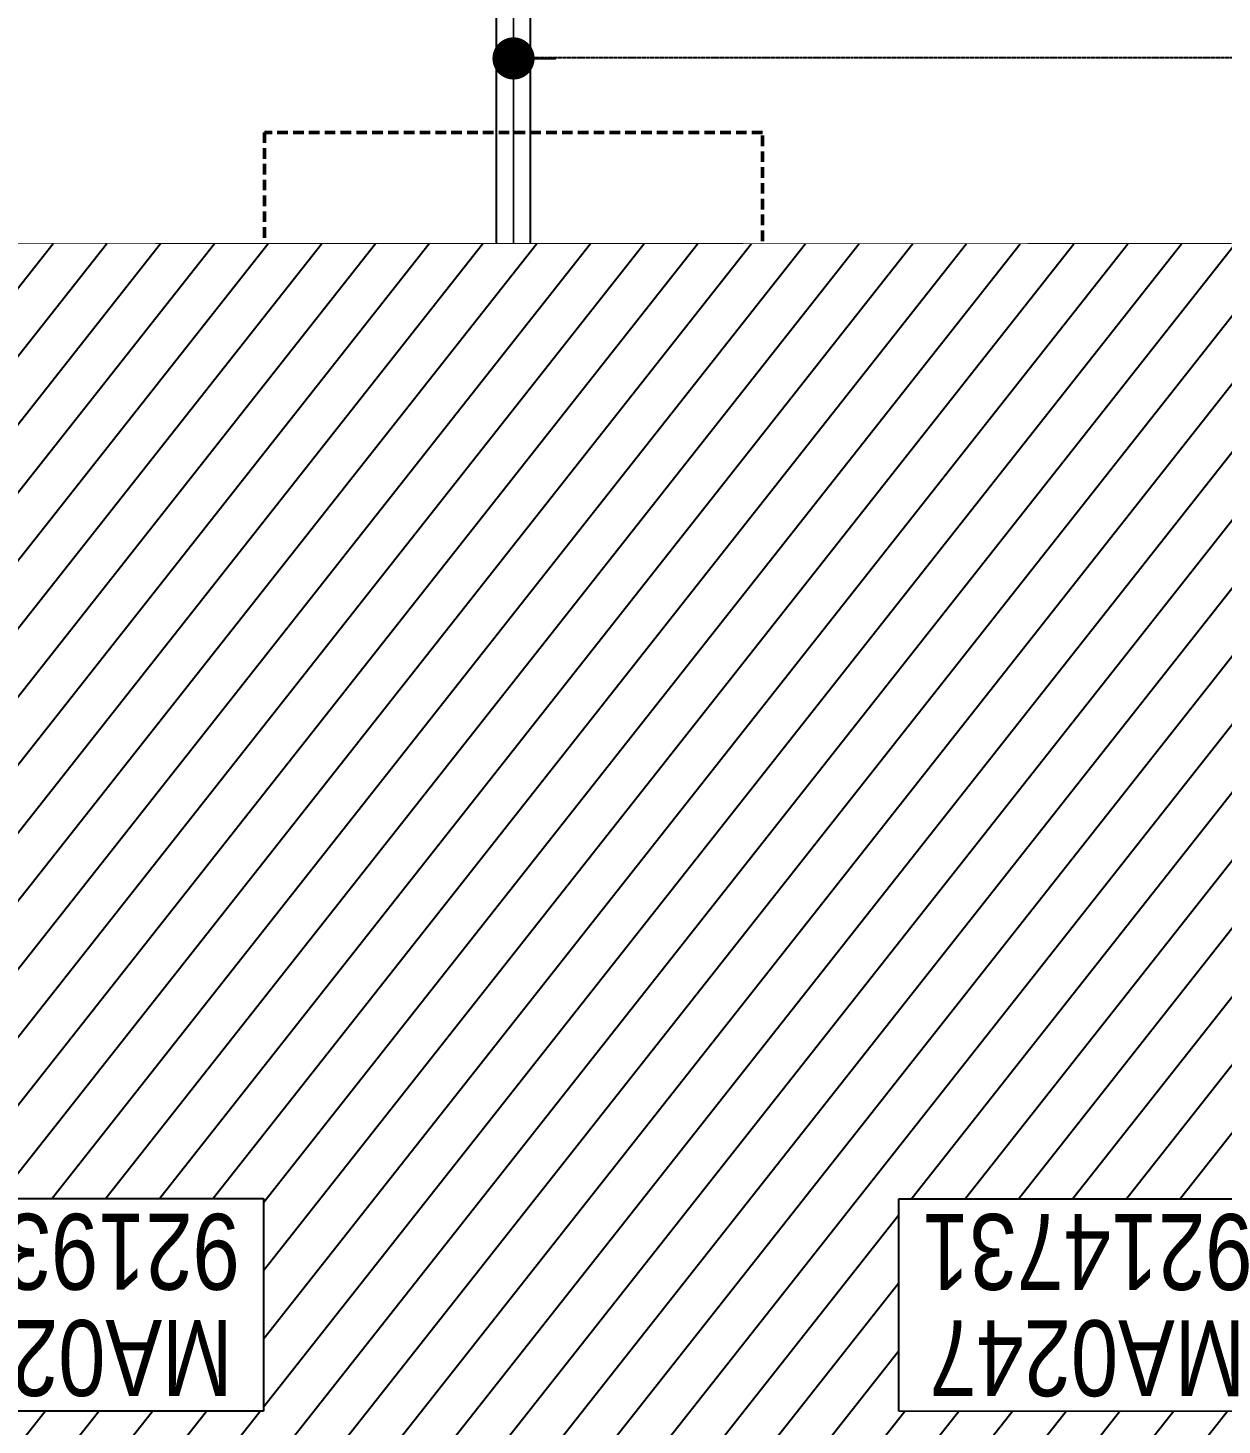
# Model space of a CAD drawing. Header units: centimetres. Extents: x -6122352 to 4157695, y -1694241 to 1947892.
# Drawn here: x 66032 to 73109, y -163260 to -154979 of the extents above; entities that cross this region are included whole.
import ezdxf
from ezdxf.xclip import XClip

# ---------------------------------------------------------------- set-up
doc = ezdxf.new("R2010")
doc.units = ezdxf.units.CM
doc.header["$MEASUREMENT"] = 0
doc.header["$XCLIPFRAME"] = 2
for name, pattern in [('DASHED2', [0.375, 0.25, -0.125]), ('XR-AR-END-SETTING OUT PLAN$0$23585-XR-AR-END-GROUND FLOOR$0$23261-XR-AR-SI-GF$0$HIDDEN', [0.375, 0.25, -0.125]), ('XR-AR-END-SETTING OUT PLAN$0$23585-XR-AR-END-GROUND FLOOR$0$945-4P-1-101-GROUND FLOOR PLAN$0$XR-MIDDLE-GROUND FLOOR PLAN$0$HIDDEN2', [0.1875, 0.125, -0.0625]), ('XR-AR-END-SETTING OUT PLAN$0$23585-XR-AR-END-GROUND FLOOR$0$XR-END-GROUND FLOOR PLAN$0$HIDDEN', [9.525, 6.35, -3.175]), ('XR-AR-END-SETTING OUT PLAN$0$23585-XR-AR-END-GROUND FLOOR$0$XR-END-GROUND FLOOR PLAN$0$HIDDEN2', [0.1875, 0.125, -0.0625]), ('XR-AR-MID-SETTING OUT FOR MASTER$0$23585-XR-AR-MID-GROUND FLOOR$0$23261-XR-AR-SI-GF$0$HIDDEN', [0.375, 0.25, -0.125]), ('XR-AR-MID-SETTING OUT FOR MASTER$0$23585-XR-AR-MID-GROUND FLOOR$0$945-4P-1-101-GROUND FLOOR PLAN$0$XR-MIDDLE-GROUND FLOOR PLAN$0$HIDDEN', [9.525, 6.35, -3.175]), ('XR-AR-MID-SETTING OUT FOR MASTER$0$23585-XR-AR-MID-GROUND FLOOR$0$945-4P-1-101-GROUND FLOOR PLAN$0$XR-MIDDLE-GROUND FLOOR PLAN$0$HIDDEN2', [0.1875, 0.125, -0.0625])]:
    doc.linetypes.add(name, pattern=pattern)
doc.layers.add('08-Compound Wall-4', color=7, linetype='Continuous', lineweight=25, true_color=0xff4405)
doc.layers.add('23585-XR-AR-DAMAC PLOT LIMITS$0$1-End units', color=7, linetype='Continuous', lineweight=5, true_color=0xf8991e)
for name, color, linetype, lineweight in [('23585-XR-AR-DAMAC PLOT LIMITS$0$1-Mid units', 41, 'Continuous', 5), ('@ Foundations', 4, 'DASHED2', 50), ('A-ANNO-TEXT', 3, 'Continuous', 25), ('XR-AR-END-SETTING OUT PLAN$0$23585-XR-AR-END-GROUND FLOOR$0$A-DOOR-FULL', 1, 'Continuous', 9), ('XR-AR-END-SETTING OUT PLAN$0$23585-XR-AR-END-GROUND FLOOR$0$A-FLOR-OVHD', 9, 'XR-AR-END-SETTING OUT PLAN$0$23585-XR-AR-END-GROUND FLOOR$0$23261-XR-AR-SI-GF$0$HIDDEN', 15), ('XR-AR-END-SETTING OUT PLAN$0$23585-XR-AR-END-GROUND FLOOR$0$A-GLAZ-SILL', 8, 'Continuous', 5), ('XR-AR-END-SETTING OUT PLAN$0$23585-XR-AR-END-GROUND FLOOR$0$A-GLAZ-WNDO', 232, 'Continuous', 9), ('XR-AR-END-SETTING OUT PLAN$0$23585-XR-AR-END-GROUND FLOOR$0$A-WALL', 7, 'Continuous', 30), ('XR-AR-END-SETTING OUT PLAN$0$23585-XR-AR-END-GROUND FLOOR$0$A-WALL-FNSH', 9, 'Continuous', 5), ('XR-AR-END-SETTING OUT PLAN$0$23585-XR-AR-END-GROUND FLOOR$0$S-COLS', 51, 'Continuous', 40), ('XR-AR-END-SETTING OUT PLAN$0$23585-XR-AR-END-GROUND FLOOR$0$S-COLS-PATT', 8, 'Continuous', 5), ('XR-AR-MID-SETTING OUT FOR MASTER$0$23585-XR-AR-MID-GROUND FLOOR$0$$A-GLAZ-WNDO', 232, 'Continuous', 9), ('XR-AR-MID-SETTING OUT FOR MASTER$0$23585-XR-AR-MID-GROUND FLOOR$0$$A-WALL', 1, 'Continuous', 5), ('XR-AR-MID-SETTING OUT FOR MASTER$0$23585-XR-AR-MID-GROUND FLOOR$0$A-DOOR', 31, 'Continuous', 5), ('XR-AR-MID-SETTING OUT FOR MASTER$0$23585-XR-AR-MID-GROUND FLOOR$0$A-DOOR-FULL', 1, 'Continuous', 9), ('XR-AR-MID-SETTING OUT FOR MASTER$0$23585-XR-AR-MID-GROUND FLOOR$0$A-FLOR-OVHD', 9, 'XR-AR-MID-SETTING OUT FOR MASTER$0$23585-XR-AR-MID-GROUND FLOOR$0$23261-XR-AR-SI-GF$0$HIDDEN', 15), ('XR-AR-MID-SETTING OUT FOR MASTER$0$23585-XR-AR-MID-GROUND FLOOR$0$A-FLOR-PATT', 8, 'Continuous', 5), ('XR-AR-MID-SETTING OUT FOR MASTER$0$23585-XR-AR-MID-GROUND FLOOR$0$A-GLAZ-SILL', 8, 'Continuous', 5), ('XR-AR-MID-SETTING OUT FOR MASTER$0$23585-XR-AR-MID-GROUND FLOOR$0$A-GLAZ-WNDO', 232, 'Continuous', 9), ('XR-AR-MID-SETTING OUT FOR MASTER$0$23585-XR-AR-MID-GROUND FLOOR$0$A-WALL', 7, 'Continuous', 30), ('XR-AR-MID-SETTING OUT FOR MASTER$0$23585-XR-AR-MID-GROUND FLOOR$0$A-WALL-FNSH', 9, 'Continuous', 5), ('XR-AR-MID-SETTING OUT FOR MASTER$0$23585-XR-AR-MID-GROUND FLOOR$0$S-COLS', 51, 'Continuous', 40)]:
    doc.layers.add(name, color=color, linetype=linetype, lineweight=lineweight)
for name, color, linetype in [('@MI-REF LAYER', 7, 'Continuous'), ('B_TH_4', 7, 'Continuous'), ('XR-AR-END-SETTING OUT PLAN$0$23585-XR-AR-END-GROUND FLOOR$0$A-Flor-Hral', 3, 'Continuous'), ('XR-AR-END-SETTING OUT PLAN$0$23585-XR-AR-END-GROUND FLOOR$0$A-Flor-Strs', 1, 'Continuous'), ('XR-AR-MID-SETTING OUT FOR MASTER$0$23585-XR-AR-MID-GROUND FLOOR$0$GS-HATCH-FLOOR TILE', 251, 'Continuous')]:
    doc.layers.add(name, color=color, linetype=linetype)
doc.styles.add('Xref group 33-41$0$Overall SOP Plan$0$LAC-609-NG10-1-XREF-GRID-125SC$0$GRID-DIM-NO', font='arial.ttf', dxfattribs={"width": 0.8})

# ---------------------------------------------------------------- blocks, each defined once
blk = doc.blocks.new('23585-XR-AR-DAMAC PLOT LIMITS')
at = {"layer": '23585-XR-AR-DAMAC PLOT LIMITS$0$1-End units', "color": 251, "true_color": 0x636466}
blk.add_lwpolyline([(496560.9329, 2768822.8771), (496543.2379, 2768839.0907), (496549.4193, 2768845.8369), (496567.1145, 2768829.6231)], close=True, dxfattribs=at)
at = {"layer": '23585-XR-AR-DAMAC PLOT LIMITS$0$1-Mid units', "color": 251, "true_color": 0x636466}
blk.add_lwpolyline([(496567.1145, 2768829.6231), (496549.4193, 2768845.8369), (496553.4729, 2768850.2607), (496571.1681, 2768834.0469)], close=True, dxfattribs=at)
blk = doc.blocks.new('A$Cf093b529')
at = {"layer": 'A-ANNO-TEXT'}
blk.add_blockref('23585-XR-AR-DAMAC PLOT LIMITS', (-495391.9901, -2768603.4419), dxfattribs=at)
blk = doc.blocks.new('XR-AR-END-SETTING OUT PLAN$0$23585-XR-AR-END-GROUND FLOOR$0$XR-END-GROUND FLOOR PLAN$0$A$C69996ABC')
at = {"layer": 'XR-AR-END-SETTING OUT PLAN$0$23585-XR-AR-END-GROUND FLOOR$0$A-GLAZ-SILL'}
blk.add_line((0.25, 1), (0.25, 0.1), dxfattribs=at)
at = {"layer": 'XR-AR-END-SETTING OUT PLAN$0$23585-XR-AR-END-GROUND FLOOR$0$A-GLAZ-WNDO'}
for p, q in [((0, 1), (0, 0.95)), ((0.25, 1), (0, 1)), ((0.15, 0.95), (0.15, 1)), ((0.15, 1), (0.15, 0.1)), ((0, 0.95), (0.15, 0.95)), ((0, 0.95), (0, 0.15)), ((0.15, 0.15), (0, 0.15)), ((0, 0.1), (0, 0.15)), ((0.25, 0.1), (0, 0.1)), ((0.15, 0.1), (0.15, 0.15))]:
    blk.add_line(p, q, dxfattribs=at)
blk.add_lwpolyline([(0, 0.95), (0, 0.15), (0.05, 0.15), (0.05, 0.95)], close=True, dxfattribs=at)
blk.add_lwpolyline([(0.05, 0.1), (0, 0.1)], dxfattribs=at)
blk = doc.blocks.new('*U37')
for points in [[(91, 0), (41, 0), (41, 1021), (91, 1021)], [(0, 0), (38, 0), (38, -50), (50, -50), (50, -110), (0, -110)], [(1100, 0), (1062, 0), (1062, -50), (1050, -50), (1050, -110), (1100, -110)]]:
    blk.add_lwpolyline(points, close=True)
at = {"color": 8, "linetype": 'XR-AR-END-SETTING OUT PLAN$0$23585-XR-AR-END-GROUND FLOOR$0$XR-END-GROUND FLOOR PLAN$0$HIDDEN2'}
blk.add_arc((41, 0), 1021, 0, 90, dxfattribs=at)
at = {"layer": 'XR-AR-END-SETTING OUT PLAN$0$23585-XR-AR-END-GROUND FLOOR$0$A-GLAZ-SILL', "linetype": 'XR-AR-END-SETTING OUT PLAN$0$23585-XR-AR-END-GROUND FLOOR$0$945-4P-1-101-GROUND FLOOR PLAN$0$XR-MIDDLE-GROUND FLOOR PLAN$0$HIDDEN2', "ltscale": 3}
blk.add_lwpolyline([(0, 0), (1100, 0), (1100, -110), (0, -110)], close=True, dxfattribs=at)
blk = doc.blocks.new('*U131')
for points in [[(91, 0), (41, 0), (41, 1021), (91, 1021)], [(0, 0), (38, 0), (38, -50), (50, -50), (50, -122), (0, -122)], [(1100, 0), (1062, 0), (1062, -50), (1050, -50), (1050, -122), (1100, -122)]]:
    blk.add_lwpolyline(points, close=True)
at = {"color": 8, "linetype": 'XR-AR-END-SETTING OUT PLAN$0$23585-XR-AR-END-GROUND FLOOR$0$XR-END-GROUND FLOOR PLAN$0$HIDDEN2'}
blk.add_arc((41, 0), 1021, 0, 90, dxfattribs=at)
at = {"layer": 'XR-AR-END-SETTING OUT PLAN$0$23585-XR-AR-END-GROUND FLOOR$0$A-GLAZ-SILL', "linetype": 'XR-AR-END-SETTING OUT PLAN$0$23585-XR-AR-END-GROUND FLOOR$0$945-4P-1-101-GROUND FLOOR PLAN$0$XR-MIDDLE-GROUND FLOOR PLAN$0$HIDDEN2', "ltscale": 3}
blk.add_lwpolyline([(0, 0), (1100, 0), (1100, -122), (0, -122)], close=True, dxfattribs=at)
blk = doc.blocks.new('*U36')
at = {"linetype": 'XR-AR-END-SETTING OUT PLAN$0$23585-XR-AR-END-GROUND FLOOR$0$XR-END-GROUND FLOOR PLAN$0$HIDDEN', "ltscale": 0.2}
blk.add_lwpolyline([(672.5, 0, 0, 0, 0), (125, 0, 16.7, 16.7, 0), (62.5, -171.7, 16.7, 16.7, 0), (-62.5, 171.7, 16.7, 16.7, 0), (-125, 0, 0, 0, 0), (-771.8, 0, 0, 0, 0)], format="xyseb", dxfattribs=at)
blk = doc.blocks.new('XR-AR-END-SETTING OUT PLAN$0$23585-XR-AR-END-GROUND FLOOR$0$A$C75a8815d')
at = {"layer": 'XR-AR-END-SETTING OUT PLAN$0$23585-XR-AR-END-GROUND FLOOR$0$S-COLS', "color": 252, "lineweight": 30}
for points in [[(6049.9, 3656.8), (6049.9, 2256.8), (6249.9, 2256.8), (6249.9, 3656.8)], [(6050, 1200), (6050, 0), (6250, 0), (6250, 1200)]]:
    blk.add_lwpolyline(points, close=True, dxfattribs=at)
blk = doc.blocks.new('XR-AR-END-SETTING OUT PLAN')
at = {"layer": '08-Compound Wall-4', "ltscale": 100}
blk.add_lwpolyline([(9050.1, 5500), (9050.1, 1500), (9250.1, 1500), (9250.1, 5500)], dxfattribs=at)
at = {"layer": 'XR-AR-END-SETTING OUT PLAN$0$23585-XR-AR-END-GROUND FLOOR$0$A-Flor-Hral', "color": 8}
for p, q in [((8050.1, 11545), (8050.1, 12850)), ((8000.1, 11526.8), (8000.1, 12800))]:
    blk.add_line(p, q, dxfattribs=at)
at = {"layer": 'XR-AR-END-SETTING OUT PLAN$0$23585-XR-AR-END-GROUND FLOOR$0$A-FLOR-OVHD', "color": 8, "ltscale": 5}
blk.add_lwpolyline([(8549.8, 7912.7), (9050, 7912.7), (9050, 7412.7), (8549.8, 7412.7)], close=True, dxfattribs=at)
for points in [[(8549.8, 7912.7), (9050, 7412.7)], [(9050, 7912.7), (8549.8, 7412.7)], [(8850.1, 5750), (9050.1, 6550)], [(8850.1, 6550), (9050.1, 5750)]]:
    blk.add_lwpolyline(points, dxfattribs=at)
at = {"layer": 'XR-AR-END-SETTING OUT PLAN$0$23585-XR-AR-END-GROUND FLOOR$0$A-Flor-Strs', "color": 8}
for p, q in [((7950.1, 12800), (7950.1, 11508.5)), ((8000.1, 12470), (7950.1, 12470)), ((8050.1, 12470), (9050.1, 12470)), ((8000.1, 12190), (7950.1, 12190)), ((8050.1, 12190), (9050.1, 12190)), ((8000.1, 11910), (7950.1, 11910)), ((8050.1, 11910), (9050.1, 11910)), ((8000.1, 11630), (7950.1, 11630)), ((8050.1, 11630), (8280.1, 11630))]:
    blk.add_line(p, q, dxfattribs=at)
at = {"layer": 'XR-AR-END-SETTING OUT PLAN$0$23585-XR-AR-END-GROUND FLOOR$0$A-Flor-Strs', "color": 8, "linetype": 'XR-AR-END-SETTING OUT PLAN$0$23585-XR-AR-END-GROUND FLOOR$0$XR-END-GROUND FLOOR PLAN$0$HIDDEN', "ltscale": 0.1}
for p, q in [((8280.1, 11630), (8413.8, 11630)), ((8500, 11630), (9050.1, 11630)), ((8000.1, 9060), (8000.1, 11526.8)), ((8050.1, 9010), (8050.1, 11545)), ((7950.1, 11508.5), (7950.1, 8110)), ((8000.1, 11350), (7950.1, 11350)), ((8050.1, 11350), (9050.1, 11350)), ((8000.1, 11070), (7950.1, 11070)), ((8050.1, 11070), (9050.1, 11070)), ((8000.1, 10790), (7950.1, 10790)), ((8050.1, 10790), (9050.1, 10790)), ((8000.1, 10510), (7950.1, 10510)), ((8050.1, 10510), (9050.1, 10510)), ((8000.1, 10230), (7950.1, 10230)), ((8050.1, 10230), (9030.1, 10230)), ((8000.1, 9950), (7950.1, 9950)), ((8050.1, 9950), (9030.1, 9950)), ((8050.1, 9840), (9030.1, 9840)), ((8000.1, 9670), (7950.1, 9670)), ((8050.1, 9670), (9030.1, 9670)), ((8000.1, 9390), (7950.1, 9390)), ((8050.1, 9390), (9030.1, 9390)), ((8000.1, 9110), (7950.1, 9110)), ((8050.1, 9110), (9030.1, 9110)), ((7950.1, 9060), (8000.1, 9060)), ((7950.1, 9010), (8050.1, 9010)), ((7950.1, 8210), (9050.1, 8210)), ((7950.1, 8160), (9050.1, 8160)), ((7950.1, 8110), (9050.1, 8110))]:
    blk.add_line(p, q, dxfattribs=at)
at = {"layer": 'XR-AR-END-SETTING OUT PLAN$0$23585-XR-AR-END-GROUND FLOOR$0$A-Flor-Strs', "color": 8}
for points in [[(8550.1, 12190), (8550.1, 13300), (7110.1, 13300)], [(8413.8, 11630), (8500.1, 11630)]]:
    blk.add_lwpolyline(points, dxfattribs=at)
at = {"layer": 'XR-AR-END-SETTING OUT PLAN$0$23585-XR-AR-END-GROUND FLOOR$0$A-Flor-Strs', "color": 8, "const_width": 20}
blk.add_lwpolyline([(8325.1, 12330), (8550.1, 12190), (8775.1, 12330)], dxfattribs=at)
at = {"layer": 'XR-AR-END-SETTING OUT PLAN$0$23585-XR-AR-END-GROUND FLOOR$0$A-WALL', "color": 8}
for p, q in [((8100.1, 6650), (9250.1, 6650)), ((8100.1, 6650), (8100.1, 6550)), ((8750.1, 5750), (8750.1, 6650)), ((9250.1, 6650), (9250.1, 5500)), ((8100.1, 6550), (8750.1, 6550)), ((8700.1, 5750), (8750.1, 5750)), ((8700.1, 5500), (8700.1, 5750)), ((9250.1, 5500), (8700.1, 5500)), ((9050.1, 5500), (9050.1, 5500))]:
    blk.add_line(p, q, dxfattribs=at)
for points in [[(9250.1, 6650), (9050.1, 6650), (9050.1, 8750), (6850.1, 8750), (6850.1, 8700), (6750.1, 8700), (6750.1, 8750), (6650.1, 8750), (6650.1, 8850), (6950.1, 8850), (6950.1, 8900), (7050.1, 8900), (7050.1, 8850), (9050.1, 8850), (9050.1, 10350), (7050.1, 10350), (7050.1, 9800), (6950.1, 9800), (6950.1, 10550), (7050.1, 10550), (7050.1, 10450), (9050.1, 10450), (9049.9, 19523.4), (9250, 19523.4)], [(7150.1, 12100), (7100.1, 12100), (7100.1, 11550), (7150.1, 11550)], [(3250.1, 5500), (7760.1, 5500), (7760.1, 5750), (3250.1, 5750)]]:
    blk.add_lwpolyline(points, close=True, dxfattribs=at)
for points in [[(7250.1, 12200), (7250.1, 11450), (6950.1, 11450), (6950.1, 12750), (7950.1, 12750), (7950.1, 12650), (7100.1, 12650), (7100.1, 12200), (7250.1, 12200), (7250.1, 12200), (7250.1, 12200)], [(7050.1, 10450), (7050.1, 10350)], [(9050.1, 10450), (9050.1, 10350)], [(6750.1, 7650), (6750.1, 7800), (6850.1, 7800), (6850.1, 7750), (7450.1, 7750), (7450.1, 5750), (7350.1, 5750), (7350.1, 7650), (6750.1, 7650)], [(9050.1, 5750), (8850.1, 5750), (8850.1, 6550), (9050.1, 6550), (9050.1, 5750)]]:
    blk.add_lwpolyline(points, dxfattribs=at)
at = {"layer": 'XR-AR-END-SETTING OUT PLAN$0$23585-XR-AR-END-GROUND FLOOR$0$A-WALL-FNSH', "color": 8}
for p, q in [((6870.1, 8700), (6850.1, 8700)), ((9030.1, 8730), (6870.1, 8730)), ((6870.1, 8730), (6870.1, 8700)), ((9030.1, 6670), (9030.1, 8730)), ((8080.1, 6670), (9030.1, 6670)), ((8080.1, 6670), (8080.1, 6530)), ((8080.1, 6530), (8730.1, 6530)), ((8730.1, 5770), (8730.1, 6530)), ((8680.1, 5650), (8680.1, 5770)), ((8680.1, 5770), (8730.1, 5770))]:
    blk.add_line(p, q, dxfattribs=at)
for points in [[(6981.5, 9800), (7070.1, 9800), (7070.1, 10330), (9030.1, 10330), (9030.1, 8870), (7070.1, 8870), (7070.1, 8900), (7050.1, 8900)], [(6850.1, 7800), (6870.1, 7800), (6870.1, 7770), (7470.1, 7770), (7470.1, 5770), (7780.1, 5770), (7780.1, 5650)]]:
    blk.add_lwpolyline(points, dxfattribs=at)
at = {"layer": 'XR-AR-END-SETTING OUT PLAN$0$23585-XR-AR-END-GROUND FLOOR$0$S-COLS-PATT', "color": 8}
for p, q in [((7100.1, 12100), (7137.4, 12100)), ((7141.9, 12100), (7150.1, 12100)), ((7200.1, 12100), (7250.1, 12100))]:
    blk.add_line(p, q, dxfattribs=at)
at = {"color": 8, "xscale": 1000.000000000054, "yscale": 1000.000000000054, "zscale": 1000.000000000054, "rotation": 90}
blk.add_blockref('XR-AR-END-SETTING OUT PLAN$0$23585-XR-AR-END-GROUND FLOOR$0$XR-END-GROUND FLOOR PLAN$0$A$C69996ABC', (8780.1, 5500), dxfattribs=at)
at = {"layer": 'XR-AR-END-SETTING OUT PLAN$0$23585-XR-AR-END-GROUND FLOOR$0$A-DOOR-FULL', "color": 8}
for name, p, xscale, yscale, zscale, rotation in [('*U131', (7050.1, 10550), -0.8181818181818169, 0.8181818181818169, 0.8181818181818167, 270), ('*U131', (7050.1, 8900), -0.8181818181818169, 0.8181818181818169, 0.8181818181818167, 270), ('*U37', (6650.1, 8750), 0.9090909090912127, 0.9090909090912127, 0.9090909090912127, 179.9999999999999), ('*U131', (6850.1, 8700), 0.8181818181818152, 0.8181818181818152, 0.8181818181818152, 270)]:
    blk.add_blockref(name, p, dxfattribs=dict(at, xscale=xscale, yscale=yscale, zscale=zscale, rotation=rotation))
at = {"layer": 'XR-AR-END-SETTING OUT PLAN$0$23585-XR-AR-END-GROUND FLOOR$0$A-FLOR-OVHD', "color": 8, "xscale": -0.999999999999999, "rotation": 199.9831065219304}
blk.add_blockref('*U36', (8500, 11710), dxfattribs=at)
at = {"layer": 'XR-AR-END-SETTING OUT PLAN$0$23585-XR-AR-END-GROUND FLOOR$0$S-COLS-PATT', "color": 8}
blk.add_blockref('XR-AR-END-SETTING OUT PLAN$0$23585-XR-AR-END-GROUND FLOOR$0$A$C75a8815d', (3000.1, 5500), dxfattribs=at)
blk = doc.blocks.new('END UNIT')
at = {"xscale": 0.001, "yscale": 0.001, "zscale": 0.001}
blk.add_blockref('XR-AR-END-SETTING OUT PLAN', (-9.1502, 0), dxfattribs=at)
blk = doc.blocks.new('XR-AR-MID-SETTING OUT FOR MASTER$0$23585-XR-AR-MID-GROUND FLOOR$0$945-4P-1-101-GROUND FLOOR PLAN$0$XR-MIDDLE-CAR PARK HATCH')
at = {"layer": 'XR-AR-MID-SETTING OUT FOR MASTER$0$23585-XR-AR-MID-GROUND FLOOR$0$A-FLOR-PATT'}
blk.add_lwpolyline([(9250, 100), (9250, 5500), (15050, 5502.7), (15050, 100.5)], close=True, dxfattribs=at)
blk = doc.blocks.new('*U130')
for points in [[(91, 0), (41, 0), (41, 1021), (91, 1021)], [(0, 0), (38, 0), (38, -50), (50, -50), (50, -122), (0, -122)], [(1100, 0), (1062, 0), (1062, -50), (1050, -50), (1050, -122), (1100, -122)]]:
    blk.add_lwpolyline(points, close=True)
at = {"color": 8, "linetype": 'XR-AR-MID-SETTING OUT FOR MASTER$0$23585-XR-AR-MID-GROUND FLOOR$0$945-4P-1-101-GROUND FLOOR PLAN$0$XR-MIDDLE-GROUND FLOOR PLAN$0$HIDDEN2'}
blk.add_arc((41, 0), 1021, 0, 90, dxfattribs=at)
at = {"layer": 'XR-AR-MID-SETTING OUT FOR MASTER$0$23585-XR-AR-MID-GROUND FLOOR$0$A-GLAZ-SILL', "linetype": 'XR-AR-MID-SETTING OUT FOR MASTER$0$23585-XR-AR-MID-GROUND FLOOR$0$945-4P-1-101-GROUND FLOOR PLAN$0$XR-MIDDLE-GROUND FLOOR PLAN$0$HIDDEN2', "ltscale": 3}
blk.add_lwpolyline([(0, 0), (1100, 0), (1100, -122), (0, -122)], close=True, dxfattribs=at)
blk = doc.blocks.new('*U27')
for points in [[(91, 0), (41, 0), (41, 1021), (91, 1021)], [(0, 0), (38, 0), (38, -50), (50, -50), (50, -250), (0, -250)], [(1100, 0), (1062, 0), (1062, -50), (1050, -50), (1050, -250), (1100, -250)]]:
    blk.add_lwpolyline(points, close=True)
at = {"color": 8, "linetype": 'XR-AR-MID-SETTING OUT FOR MASTER$0$23585-XR-AR-MID-GROUND FLOOR$0$945-4P-1-101-GROUND FLOOR PLAN$0$XR-MIDDLE-GROUND FLOOR PLAN$0$HIDDEN2'}
blk.add_arc((41, 0), 1021, 0, 90, dxfattribs=at)
at = {"layer": 'XR-AR-MID-SETTING OUT FOR MASTER$0$23585-XR-AR-MID-GROUND FLOOR$0$A-GLAZ-SILL', "linetype": 'XR-AR-MID-SETTING OUT FOR MASTER$0$23585-XR-AR-MID-GROUND FLOOR$0$945-4P-1-101-GROUND FLOOR PLAN$0$XR-MIDDLE-GROUND FLOOR PLAN$0$HIDDEN2', "ltscale": 3}
blk.add_lwpolyline([(0, 0), (1100, 0), (1100, -250), (0, -250)], close=True, dxfattribs=at)
blk = doc.blocks.new('XR-AR-MID-SETTING OUT FOR MASTER$0$23585-XR-AR-MID-GROUND FLOOR$0$945-4P-1-101-GROUND FLOOR PLAN$0$XR-MIDDLE-GROUND FLOOR PLAN$0$A$C70344426')
at = {"layer": 'XR-AR-MID-SETTING OUT FOR MASTER$0$23585-XR-AR-MID-GROUND FLOOR$0$A-GLAZ-SILL'}
blk.add_line((0.25, 2.65), (0.25, 0), dxfattribs=at)
at = {"layer": 'XR-AR-MID-SETTING OUT FOR MASTER$0$23585-XR-AR-MID-GROUND FLOOR$0$A-GLAZ-WNDO'}
for p, q in [((0, 2.65), (0, 2.6)), ((0, 2.65), (0.25, 2.65)), ((0.15, 2.6), (0.15, 2.65)), ((0, 2.6), (0.15, 2.6)), ((0.15, 2.6), (0.15, 0)), ((0, 1.8), (0, 1.75)), ((0.15, 1.8), (0, 1.8)), ((0, 1.75), (0.15, 1.75)), ((0.15, 1.75), (0.15, 1.8)), ((0, 0.9), (0, 0.85)), ((0.15, 0.9), (0, 0.9)), ((0, 0.85), (0.15, 0.85)), ((0, 0.85), (0, 0.05)), ((0.15, 0.85), (0.15, 0.9)), ((0.15, 0.05), (0, 0.05)), ((0, 0), (0, 0.05)), ((0.15, 0), (0.15, 0.05)), ((0.25, 0), (0, 0))]:
    blk.add_line(p, q, dxfattribs=at)
blk.add_lwpolyline([(0.05, 1.8), (0.05, 2.6), (0, 2.6), (0, 0.9), (0.05, 0.9), (0.05, 1.75)], dxfattribs=at)
blk.add_lwpolyline([(0, 0.85), (0, 0.05), (0.05, 0.05), (0.05, 0.85)], close=True, dxfattribs=at)
blk = doc.blocks.new('*U28')
for points in [[(0, 70), (38, 70), (38, 120), (50, 120), (50, 180), (0, 180)], [(1100, 70), (1062, 70), (1062, 120), (1050, 120), (1050, 180), (1100, 180)], [(91, 70), (41, 70), (41, -951), (91, -951)]]:
    blk.add_lwpolyline(points, close=True)
at = {"color": 8, "linetype": 'XR-AR-MID-SETTING OUT FOR MASTER$0$23585-XR-AR-MID-GROUND FLOOR$0$945-4P-1-101-GROUND FLOOR PLAN$0$XR-MIDDLE-GROUND FLOOR PLAN$0$HIDDEN2'}
blk.add_arc((41, 70), 1021, 270, 0, dxfattribs=at)
at = {"layer": 'XR-AR-MID-SETTING OUT FOR MASTER$0$23585-XR-AR-MID-GROUND FLOOR$0$A-GLAZ-SILL', "linetype": 'XR-AR-MID-SETTING OUT FOR MASTER$0$23585-XR-AR-MID-GROUND FLOOR$0$945-4P-1-101-GROUND FLOOR PLAN$0$XR-MIDDLE-GROUND FLOOR PLAN$0$HIDDEN2', "ltscale": 3}
blk.add_lwpolyline([(0, 70), (1100, 70), (1100, 180), (0, 180)], close=True, dxfattribs=at)
blk = doc.blocks.new('XR-AR-MID-SETTING OUT FOR MASTER$0$23585-XR-AR-MID-GROUND FLOOR$0$945-4P-1-101-GROUND FLOOR PLAN$0$XR-MIDDLE-GROUND FLOOR PLAN$0$A$C2DB306E2')
at = {"layer": 'XR-AR-MID-SETTING OUT FOR MASTER$0$23585-XR-AR-MID-GROUND FLOOR$0$A-DOOR-FULL'}
for p, q in [((0.15, 1.25), (0.05, 1.25)), ((0.05, 1.25), (0.05, 1.2)), ((0.15, 1.2), (0.15, 1.25)), ((0.05, 1.2), (0.15, 1.2)), ((0, 0.8), (0, 0)), ((0, 0.8), (0.04, 0.8)), ((0.04, 0.8), (0.04, 0)), ((0.05, 0.35), (0.05, 0.4)), ((0.05, 0.4), (0.15, 0.4)), ((0.15, 0.35), (0.05, 0.35)), ((0.15, 0.4), (0.15, 0.35)), ((0, 0), (0.04, 0))]:
    blk.add_line(p, q, dxfattribs=at)
at = {"layer": 'XR-AR-MID-SETTING OUT FOR MASTER$0$23585-XR-AR-MID-GROUND FLOOR$0$A-GLAZ-SILL', "linetype": 'XR-AR-MID-SETTING OUT FOR MASTER$0$23585-XR-AR-MID-GROUND FLOOR$0$945-4P-1-101-GROUND FLOOR PLAN$0$XR-MIDDLE-GROUND FLOOR PLAN$0$HIDDEN2', "ltscale": 3}
for p, q in [((0.05, 1.2), (0.05, 0.4)), ((0.15, 1.2), (0.15, 0.4))]:
    blk.add_line(p, q, dxfattribs=at)
blk = doc.blocks.new('XR-AR-MID-SETTING OUT FOR MASTER$0$23585-XR-AR-MID-GROUND FLOOR$0$945-4P-1-101-GROUND FLOOR PLAN$0$XR-MIDDLE-GROUND FLOOR PLAN$0$WRFWF')
at = {"layer": 'XR-AR-MID-SETTING OUT FOR MASTER$0$23585-XR-AR-MID-GROUND FLOOR$0$A-FLOR-OVHD', "linetype": 'XR-AR-MID-SETTING OUT FOR MASTER$0$23585-XR-AR-MID-GROUND FLOOR$0$945-4P-1-101-GROUND FLOOR PLAN$0$XR-MIDDLE-GROUND FLOOR PLAN$0$HIDDEN', "ltscale": 0.1}
for p, q in [((9250, 14090), (9250, 9909.4)), ((10350, 14089.4), (9250, 14089.4)), ((10350, 13809.4), (9250, 13809.4)), ((10350, 13529.4), (9250, 13529.4)), ((10350, 13249.4), (9250, 13249.4)), ((10350, 12969.4), (9250, 12969.4)), ((10350, 12689.4), (9250, 12689.4)), ((10350, 12409.4), (9250, 12409.4)), ((10350, 12129.4), (9250, 12129.4)), ((10350, 11849.4), (9250, 11849.4)), ((10350, 11569.4), (9250, 11569.4)), ((10350, 11289.4), (9250, 11289.4)), ((10350, 11009.4), (9250, 11009.4)), ((10350, 11009.4), (10350, 9909.4)), ((10350, 9909.4), (9250, 9909.4))]:
    blk.add_line(p, q, dxfattribs=at)
blk.add_lwpolyline([(10350, 14370), (10350, 11009.4)], dxfattribs=at)
blk = doc.blocks.new('XR-AR-MID-SETTING OUT FOR MASTER$0$23585-XR-AR-MID-GROUND FLOOR$0$A$C08698786')
at = {"layer": 'XR-AR-MID-SETTING OUT FOR MASTER$0$23585-XR-AR-MID-GROUND FLOOR$0$S-COLS', "color": 252, "lineweight": 30}
for points in [[(-100, 9156.8), (-100, 7756.8), (100, 7756.8), (100, 9156.8)], [(-100, 6700), (-100, 5500), (100, 5500), (100, 6700)]]:
    blk.add_lwpolyline(points, close=True, dxfattribs=at)
blk = doc.blocks.new('XR-AR-MID-SETTING OUT FOR MASTER')
at = {"layer": 'XR-AR-MID-SETTING OUT FOR MASTER$0$23585-XR-AR-MID-GROUND FLOOR$0$A-FLOR-OVHD', "color": 8, "linetype": 'XR-AR-MID-SETTING OUT FOR MASTER$0$23585-XR-AR-MID-GROUND FLOOR$0$23261-XR-AR-SI-GF$0$HIDDEN', "ltscale": 5}
for p, q in [((3400, 14152.7), (3400, 12202.7)), ((3500.1, 12202.7), (3500.1, 14152.7))]:
    blk.add_line(p, q, dxfattribs=at)
blk.add_lwpolyline([(2750, 12002.6), (3250, 12002.6), (3250, 11502.7), (2750, 11502.7)], close=True, dxfattribs=at)
for points in [[(2750, 12002.6), (3250, 11502.7)], [(2750, 11502.7), (3250, 12002.6)]]:
    blk.add_lwpolyline(points, dxfattribs=at)
at = {"layer": 'XR-AR-MID-SETTING OUT FOR MASTER$0$23585-XR-AR-MID-GROUND FLOOR$0$A-WALL', "color": 8}
for points in [[(100, 19472.7), (-100, 19472.7), (-100, 5500), (100, 5500), (100, 8850.1), (1100, 8850.1), (1100, 8950.1), (100, 8950.1), (100, 10950), (2100, 10950), (2100, 9950.1), (2200, 9950.1), (2200.1, 11150), (2100.1, 11150), (2100, 11050), (100, 11050)], [(2200, 13652.6), (2200, 13652.6), (2200, 13852.6), (1200, 13852.7), (1200, 13752.7), (1850, 13752.6), (1850, 13102.6), (2100.1, 13102.6), (2100.1, 12652.6), (1950, 12652.6), (1950, 12552.4), (2100.1, 12552.4), (2100, 12050), (2200, 12050), (2200, 13202.6), (2050, 13202.6), (2050, 13652.6), (2200, 13652.6)], [(3400, 12202.7), (3500.1, 12202.7), (3500.1, 11502.7), (4400, 11502.7), (4400, 11252.7), (3650, 11252.7), (3650, 11027.6), (3400, 11027.6)], [(4250, 5500), (3050, 5500), (3050, 5750), (4000.2, 5750), (4000.2, 8850), (3300, 8850), (3300, 8950), (3400, 8950.2), (3400.1, 9927.6), (3650, 9927.6), (3650, 9100), (4250, 9100)], [(2100.1, 8950.1), (2099.9, 9050.2), (2200, 9050.2), (2200, 8950.1), (2300, 8950.2), (2300, 8850.1), (2000, 8850.1), (2000, 8950.1)], [(100, 5750), (400, 5750), (400, 5500), (100, 5500)]]:
    blk.add_lwpolyline(points, close=True, dxfattribs=at)
blk.add_lwpolyline([(2100, 11050), (2100, 10950)], dxfattribs=at)
at = {"layer": 'XR-AR-MID-SETTING OUT FOR MASTER$0$23585-XR-AR-MID-GROUND FLOOR$0$A-WALL-FNSH', "color": 8}
for points in [[(2080, 10930), (120, 10930), (120, 8972.8), (1100, 8972.8), (1100, 8952.8)], [(2100, 9950), (2080, 9950), (2080, 10930)]]:
    blk.add_lwpolyline(points, dxfattribs=at)
at = {"layer": '08-Compound Wall-4', "ltscale": 100}
blk.add_blockref('XR-AR-MID-SETTING OUT FOR MASTER$0$23585-XR-AR-MID-GROUND FLOOR$0$945-4P-1-101-GROUND FLOOR PLAN$0$XR-MIDDLE-CAR PARK HATCH', (-9150, 0.2), dxfattribs=at)
at = {"layer": 'XR-AR-MID-SETTING OUT FOR MASTER$0$23585-XR-AR-MID-GROUND FLOOR$0$$A-GLAZ-WNDO', "color": 8, "xscale": -1000.000000000001, "yscale": 1000.000000000001, "zscale": 1000.000000000001, "rotation": 270}
blk.add_blockref('XR-AR-MID-SETTING OUT FOR MASTER$0$23585-XR-AR-MID-GROUND FLOOR$0$945-4P-1-101-GROUND FLOOR PLAN$0$XR-MIDDLE-GROUND FLOOR PLAN$0$A$C70344426', (400, 5500), dxfattribs=at)
at = {"layer": 'XR-AR-MID-SETTING OUT FOR MASTER$0$23585-XR-AR-MID-GROUND FLOOR$0$$A-WALL', "color": 8}
blk.add_blockref('XR-AR-MID-SETTING OUT FOR MASTER$0$23585-XR-AR-MID-GROUND FLOOR$0$945-4P-1-101-GROUND FLOOR PLAN$0$XR-MIDDLE-GROUND FLOOR PLAN$0$WRFWF', (-9150, -796.8), dxfattribs=at)
at = {"layer": 'XR-AR-MID-SETTING OUT FOR MASTER$0$23585-XR-AR-MID-GROUND FLOOR$0$A-DOOR', "color": 8, "xscale": -1000.000000000001, "yscale": 1000.000000000001, "zscale": 1000.000000000001, "rotation": 270}
blk.add_blockref('XR-AR-MID-SETTING OUT FOR MASTER$0$23585-XR-AR-MID-GROUND FLOOR$0$945-4P-1-101-GROUND FLOOR PLAN$0$XR-MIDDLE-GROUND FLOOR PLAN$0$A$C2DB306E2', (750, 8800.1), dxfattribs=at)
at = {"layer": 'XR-AR-MID-SETTING OUT FOR MASTER$0$23585-XR-AR-MID-GROUND FLOOR$0$A-DOOR-FULL', "color": 8, "xscale": 0.8181820445283869, "yscale": 0.8181820445283869, "zscale": 0.8181820445283869, "rotation": 90}
for p in [(2100.1, 11150), (2100, 9050.1)]:
    blk.add_blockref('*U130', p, dxfattribs=at)
at = {"layer": 'XR-AR-MID-SETTING OUT FOR MASTER$0$23585-XR-AR-MID-GROUND FLOOR$0$A-DOOR-FULL', "color": 8, "rotation": 90}
blk.add_blockref('*U27', (3400, 9927.6), dxfattribs=at)
at = {"layer": 'XR-AR-MID-SETTING OUT FOR MASTER$0$23585-XR-AR-MID-GROUND FLOOR$0$A-DOOR-FULL', "color": 8, "xscale": -0.909090909090913, "yscale": 0.909090909090913, "zscale": 0.909090909090913}
blk.add_blockref('*U28', (3300, 8786.4), dxfattribs=at)
at = {"layer": 'XR-AR-MID-SETTING OUT FOR MASTER$0$23585-XR-AR-MID-GROUND FLOOR$0$GS-HATCH-FLOOR TILE', "color": 8}
blk.add_blockref('XR-AR-MID-SETTING OUT FOR MASTER$0$23585-XR-AR-MID-GROUND FLOOR$0$A$C08698786', (0, 0), dxfattribs=at)
blk = doc.blocks.new('MID UNIT')
at = {"xscale": 0.001, "yscale": 0.001, "zscale": 0.001}
blk.add_blockref('XR-AR-MID-SETTING OUT FOR MASTER', (0, 0), dxfattribs=at)
blk = doc.blocks.new('TH_4')
at = {"xscale": -1}
blk.add_blockref('END UNIT', (495826.3054, 2769130.5141), dxfattribs=at)
blk.add_blockref('MID UNIT', (495826.3054, 2769130.5141), dxfattribs=at)
blk = doc.blocks.new('23585-XR-AR-MALDIVE-3$0$TH_4')
at = {"layer": 'B_TH_4', "xscale": 1.000039184446315, "yscale": 1.000039184446315, "zscale": 1.000039184446315}
blk.add_blockref('TH_4', (-19.4274, -108.5069), dxfattribs=at)
at = {"layer": '@ Foundations', "linetype": 'DASHED2', "ltscale": 0.25}
blk.add_lwpolyline([(495827.7803, 2769140.4018), (495824.8303, 2769140.4018), (495824.8303, 2769135.3518), (495827.7803, 2769135.3518)], close=True, dxfattribs=at)
blk = doc.blocks.new('_Dot')
at = {"color": 0, "linetype": 'ByBlock', "lineweight": -2}
blk.add_line((-0.5, 0), (-1, 0), dxfattribs=at)
at = {"color": 0, "linetype": 'ByBlock', "const_width": 0.5}
blk.add_lwpolyline([(-0.25, 0, 1), (0.25, 0, 1)], format="xyb", close=True, dxfattribs=at)

msp = doc.modelspace()

# ---------------------------------------------------------------- block references
at = {"layer": '@MI-REF LAYER', "xscale": 1000, "yscale": 1000, "zscale": 1000, "rotation": 312.4882903633292}
msp.add_blockref('A$Cf093b529', (-891608.73293, 539022.72011), dxfattribs=at)

# ---------------------------------------------------------------- next in the draw order: block references
at = {"layer": '@MI-REF LAYER'}
ref = msp.add_blockref('23585-XR-AR-MALDIVE-3$0$TH_4', (496387983.13805, 2768891476.40003), dxfattribs=dict(at, xscale=1000, yscale=1000, zscale=1000, rotation=179.9898040462887))
XClip(ref).set_block_clipping_path([(495793.1983331204, 2769154.4143530317), (495793.2172451443, 2769130.5147732692), (495835.3551904894, 2769130.5144566512), (495835.3553965106, 2769154.4534311658), (495826.2939831605, 2769154.4143751008), (495820.2938442621, 2769154.4144850681), (495814.2939794599, 2769154.41430012), (495808.2939721677, 2769154.4142626277), (495802.2939673355, 2769154.4142251369)])

# ---------------------------------------------------------------- next in the draw order: linework, layer by layer
at = {"layer": '@MI-REF LAYER', "linetype": 'DASHED2', "extrusion": (4.96474e-13, -6.92406e-09, 1), "elevation": 20.83495}
msp.add_lwpolyline([(68909.70162, -155153.03303), (81823.80497, -155155.32978), (82329.89801, -155891.86495)], dxfattribs=at)

# ---------------------------------------------------------------- next in the draw order: block references
at = {"layer": '@MI-REF LAYER', "extrusion": (1.22616e-11, -6.92405e-09, 1), "xscale": 250.0000000000001, "yscale": 250.0000000000001, "zscale": 250.0000000000001, "rotation": 180.0566063712598}
msp.add_blockref('_Dot', (68909.77888, -155159.57322, 0.00108), dxfattribs=at)

# ---------------------------------------------------------------- next in the draw order: wipeouts: each hides what was drawn before it
at = {"color": 10}
msp.add_wipeout([(62759.60346, -156259.19746), (62757.29822, -170533.02871), (69005.67211, -170538.33469), (69005.68011, -170233.51101), (92807.11389, -170238.81378), (92807.06058, -170538.39232), (99057.17158, -170539.50455), (99059.24789, -156265.65709), (62759.60425, -156254.73668)], dxfattribs=at).dxf.layer = '@MI-REF LAYER'

# ---------------------------------------------------------------- next in the draw order: hatches: boundary and pattern name
at = {"layer": '@MI-REF LAYER', "transparency": 33554508}
h = msp.add_hatch(dxfattribs=at)
h.set_pattern_fill('ANSI31', color=256, scale=2000, angle=186.72236)
h.paths.add_polyline_path([(62759.60425, -156254.73676), (62755.51561, -170533.02842), (69005.67576, -170534.03783), (69005.93098, -170233.48086), (92806.86296, -170238.81372), (92806.76133, -170538.3761), (99057.17158, -170539.48841), (99059.32244, -156265.65711)])

# ---------------------------------------------------------------- next in the draw order: linework, layer by layer
at = {"layer": '@MI-REF LAYER', "const_width": 5}
msp.add_lwpolyline([(62759.60425, -156254.73676), (62755.51561, -170533.02842), (69005.67576, -170534.03783), (69005.93098, -170233.48086), (92806.86296, -170238.81372), (92806.76133, -170538.3761), (99057.17158, -170539.48841), (99059.32244, -156265.65711)], close=True, dxfattribs=at)

# ---------------------------------------------------------------- next in the draw order: texts
at = {"layer": '@MI-REF LAYER', "color": 7, "char_height": 450, "width": 2056.8768806, "attachment_point": 1, "rotation": 179.989162845, "line_spacing_factor": 0.839439, "style": 'Xref group 33-41$0$Overall SOP Plan$0$LAC-609-NG10-1-XREF-GRID-125SC$0$GRID-DIM-NO', "bg_fill": 19, "box_fill_scale": 1.2, "bg_fill_color": 256, "bg_fill_transparency": 0}
for s, insert in [('\\pxqc;MA0246\\P9219326', (67337.51156, -163087.91991, -157.46104)), ('\\pxqc;MA0247\\P9214731', (73339.21829, -163089.02451, -157.46104))]:
    msp.add_mtext(s, dxfattribs=dict(at, insert=insert))

doc.saveas('drawing.dxf')
